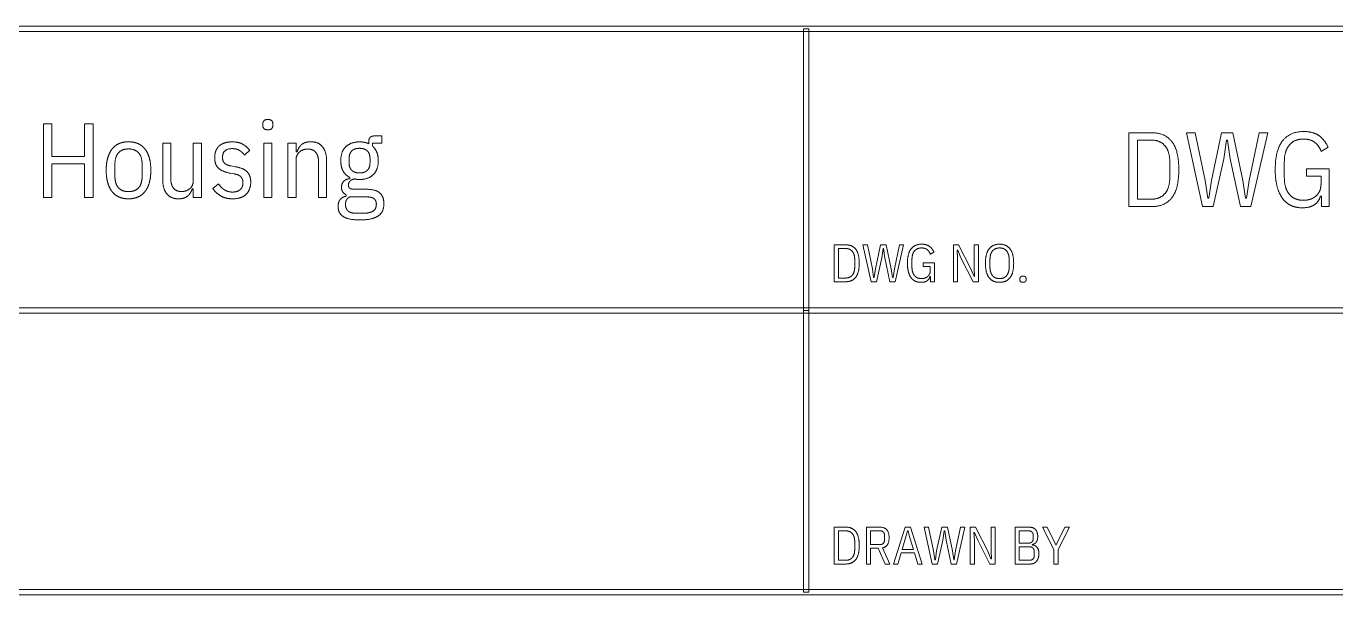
# Model space of a CAD drawing. Header units: millimetres. Extents: x 41 to 831, y 11 to 584.
# Drawn here: x 717.87 to 755.03, y 10.93 to 27.07 of the extents above; entities that cross this region are included whole.
import ezdxf

# ---------------------------------------------------------------- set-up
doc = ezdxf.new("R2010")
doc.units = ezdxf.units.MM
doc.layers.add('dims', color=7, linetype='Continuous', lineweight=5)

msp = doc.modelspace()

# ---------------------------------------------------------------- linework, layer by layer
at = {"layer": 'dims'}
for p, q in [((830, 27.075), (680, 27.075)), ((680, 26.925), (830, 26.925)), ((739.925, 27), (739.925, 19)), ((740.075, 27), (739.925, 27)), ((740.075, 19), (740.075, 27)), ((718.354, 24.302), (718.354, 22.208)), ((718.594, 24.302), (718.354, 24.302)), ((718.594, 23.372), (718.594, 24.302)), ((719.526, 24.302), (719.526, 23.372)), ((719.766, 24.302), (719.526, 24.302)), ((719.766, 22.208), (719.766, 24.302)), ((724.584, 24.302), (724.584, 24.254)), ((724.866, 24.254), (724.866, 24.302)), ((727.588, 23.792), (727.588, 23.738)), ((727.96, 23.957), (727.753, 23.957)), ((727.96, 23.756), (727.96, 23.957)), ((749.162, 24.047), (749.162, 21.953)), ((749.819, 24.047), (749.162, 24.047)), ((749.402, 23.837), (749.819, 23.837)), ((749.402, 22.163), (749.402, 23.837)), ((750.791, 24.047), (751.25, 21.953)), ((751.04, 24.047), (750.791, 24.047)), ((751.322, 22.694), (751.04, 24.047)), ((751.787, 24.047), (751.502, 22.694)), ((752.111, 24.047), (751.787, 24.047)), ((751.856, 23.306), (751.931, 23.837)), ((751.931, 23.837), (751.961, 23.837)), ((751.961, 23.837), (752.036, 23.306)), ((752.396, 22.694), (752.111, 24.047)), ((752.858, 24.047), (752.576, 22.694)), ((752.624, 21.953), (753.101, 24.047)), ((753.101, 24.047), (752.858, 24.047)), ((721.74, 23.756), (721.74, 22.748)), ((721.968, 23.756), (721.74, 23.756)), ((721.968, 22.763), (721.968, 23.756)), ((722.61, 23.756), (722.61, 22.7)), ((722.838, 23.756), (722.61, 23.756)), ((722.838, 22.208), (722.838, 23.756)), ((724.062, 23.414), (724.209, 23.549)), ((724.611, 23.756), (724.611, 22.208)), ((724.839, 23.756), (724.611, 23.756)), ((724.839, 22.208), (724.839, 23.756)), ((725.296, 23.756), (725.296, 22.208)), ((725.524, 23.756), (725.296, 23.756)), ((725.524, 23.504), (725.524, 23.756)), ((725.554, 23.504), (725.524, 23.504)), ((727.693, 23.756), (727.96, 23.756)), ((727.693, 23.672), (727.693, 23.756)), ((754.616, 23.519), (754.814, 23.639)), ((719.526, 23.372), (718.594, 23.372)), ((718.594, 23.162), (719.526, 23.162)), ((718.594, 22.208), (718.594, 23.162)), ((719.526, 23.162), (719.526, 22.208)), ((720.384, 22.826), (720.384, 23.138)), ((721.158, 23.138), (721.158, 22.826)), ((723.804, 23.084), (723.687, 23.105)), ((725.524, 22.208), (725.524, 23.264)), ((726.166, 23.201), (726.166, 22.208)), ((726.394, 22.208), (726.394, 23.216)), ((727.03, 23.201), (727.03, 23.312)), ((727.624, 23.312), (727.624, 23.201)), ((750.32, 23.234), (750.32, 22.766)), ((751.55, 21.953), (751.856, 23.306)), ((752.036, 23.306), (752.324, 21.953)), ((753.572, 22.766), (753.572, 23.234)), ((723.661, 22.898), (723.777, 22.877)), ((727.051, 22.778), (727.051, 22.745)), ((751.397, 22.193), (751.322, 22.694)), ((751.502, 22.694), (751.427, 22.193)), ((752.471, 22.193), (752.396, 22.694)), ((752.576, 22.694), (752.501, 22.193)), ((754.199, 23.024), (754.199, 22.814)), ((754.847, 23.024), (754.199, 23.024)), ((754.199, 22.814), (754.613, 22.814)), ((754.613, 22.814), (754.613, 22.586)), ((754.847, 21.953), (754.847, 23.024)), ((722.58, 22.46), (722.61, 22.46)), ((722.61, 22.46), (722.61, 22.208)), ((723.321, 22.598), (723.162, 22.466)), ((727.528, 22.442), (727.189, 22.442)), ((718.354, 22.208), (718.594, 22.208)), ((719.526, 22.208), (719.766, 22.208)), ((722.61, 22.208), (722.838, 22.208)), ((724.611, 22.208), (724.839, 22.208)), ((725.296, 22.208), (725.524, 22.208)), ((726.166, 22.208), (726.394, 22.208)), ((726.943, 22.286), (726.943, 22.244)), ((727.054, 22.226), (727.525, 22.226)), ((749.162, 21.953), (749.819, 21.953)), ((749.819, 22.163), (749.402, 22.163)), ((751.25, 21.953), (751.55, 21.953)), ((751.427, 22.193), (751.397, 22.193)), ((752.324, 21.953), (752.624, 21.953)), ((752.501, 22.193), (752.471, 22.193)), ((754.595, 22.244), (754.625, 22.244)), ((754.625, 22.244), (754.625, 21.953)), ((754.625, 21.953), (754.847, 21.953)), ((727.429, 21.761), (727.231, 21.761)), ((740.8, 20.865), (740.8, 19.818)), ((741.128, 20.865), (740.8, 20.865)), ((741.614, 20.865), (741.844, 19.818)), ((741.739, 20.865), (741.614, 20.865)), ((741.88, 20.188), (741.739, 20.865)), ((742.112, 20.865), (741.97, 20.188)), ((742.274, 20.865), (742.112, 20.865)), ((742.417, 20.188), (742.274, 20.865)), ((742.648, 20.865), (742.507, 20.188)), ((742.531, 19.818), (742.769, 20.865)), ((742.769, 20.865), (742.648, 20.865)), ((744.181, 20.865), (744.181, 19.818)), ((744.328, 20.865), (744.181, 20.865)), ((744.676, 20.185), (744.328, 20.865)), ((744.772, 20.865), (744.772, 20.185)), ((744.889, 20.865), (744.772, 20.865)), ((744.889, 19.818), (744.889, 20.865)), ((740.92, 20.76), (741.128, 20.76)), ((740.92, 19.923), (740.92, 20.76)), ((741.379, 20.458), (741.379, 20.224)), ((741.994, 19.818), (742.147, 20.494)), ((742.147, 20.494), (742.184, 20.76)), ((742.184, 20.76), (742.199, 20.76)), ((742.199, 20.76), (742.237, 20.494)), ((742.237, 20.494), (742.381, 19.818)), ((743.005, 20.224), (743.005, 20.458)), ((743.527, 20.601), (743.626, 20.661)), ((744.287, 20.713), (744.302, 20.713)), ((744.298, 20.498), (744.287, 20.713)), ((744.298, 19.818), (744.298, 20.498)), ((744.302, 20.713), (744.394, 20.498)), ((744.394, 20.498), (744.742, 19.818)), ((745.219, 20.224), (745.219, 20.458)), ((745.762, 20.458), (745.762, 20.224)), ((741.917, 19.938), (741.88, 20.188)), ((741.97, 20.188), (741.932, 19.938)), ((742.454, 19.938), (742.417, 20.188)), ((742.507, 20.188), (742.469, 19.938)), ((743.318, 20.353), (743.318, 20.248)), ((743.643, 20.353), (743.318, 20.353)), ((743.318, 20.248), (743.525, 20.248)), ((743.525, 20.248), (743.525, 20.134)), ((743.643, 19.818), (743.643, 20.353)), ((744.767, 19.969), (744.676, 20.185)), ((744.772, 20.185), (744.782, 19.969)), ((740.8, 19.818), (741.128, 19.818)), ((741.128, 19.923), (740.92, 19.923)), ((741.844, 19.818), (741.994, 19.818)), ((741.932, 19.938), (741.917, 19.938)), ((742.381, 19.818), (742.531, 19.818)), ((742.469, 19.938), (742.454, 19.938)), ((743.516, 19.963), (743.531, 19.963)), ((743.531, 19.963), (743.531, 19.818)), ((743.531, 19.818), (743.643, 19.818)), ((744.181, 19.818), (744.298, 19.818)), ((744.742, 19.818), (744.889, 19.818)), ((744.782, 19.969), (744.767, 19.969)), ((746.066, 19.9), (746.066, 19.876)), ((746.243, 19.876), (746.243, 19.9)), ((830, 19.075), (680, 19.075)), ((739.925, 19), (740.075, 19)), ((739.925, 19), (739.925, 11)), ((740.075, 19), (739.925, 19)), ((740.075, 11), (740.075, 19)), ((680, 18.925), (830, 18.925)), ((740.8, 12.847), (740.8, 11.8)), ((741.128, 12.847), (740.8, 12.847)), ((740.92, 12.742), (741.128, 12.742)), ((740.92, 11.905), (740.92, 12.742)), ((741.71, 12.847), (741.71, 11.8)), ((742.096, 12.847), (741.71, 12.847)), ((741.83, 12.742), (742.093, 12.742)), ((741.83, 12.352), (741.83, 12.742)), ((742.811, 12.847), (742.484, 11.8)), ((742.961, 12.847), (742.811, 12.847)), ((742.844, 12.61), (742.878, 12.74)), ((742.878, 12.74), (742.893, 12.74)), ((742.893, 12.74), (742.925, 12.61)), ((743.29, 11.8), (742.961, 12.847)), ((743.35, 12.847), (743.579, 11.8)), ((743.474, 12.847), (743.35, 12.847)), ((743.615, 12.17), (743.474, 12.847)), ((743.848, 12.847), (743.705, 12.17)), ((744.01, 12.847), (743.848, 12.847)), ((743.883, 12.476), (743.92, 12.742)), ((743.92, 12.742), (743.935, 12.742)), ((743.935, 12.742), (743.973, 12.476)), ((744.153, 12.17), (744.01, 12.847)), ((744.384, 12.847), (744.243, 12.17)), ((744.266, 11.8), (744.505, 12.847)), ((744.505, 12.847), (744.384, 12.847)), ((744.658, 12.847), (744.658, 11.8)), ((744.805, 12.847), (744.658, 12.847)), ((744.765, 12.695), (744.78, 12.695)), ((744.775, 12.48), (744.765, 12.695)), ((744.78, 12.695), (744.871, 12.48)), ((745.153, 12.168), (744.805, 12.847)), ((745.249, 12.847), (745.249, 12.168)), ((745.366, 12.847), (745.249, 12.847)), ((745.366, 11.8), (745.366, 12.847)), ((745.931, 12.847), (745.931, 11.8)), ((746.327, 12.847), (745.931, 12.847)), ((746.051, 12.394), (746.051, 12.742)), ((746.051, 12.742), (746.312, 12.742)), ((746.707, 12.847), (747.031, 12.214)), ((746.843, 12.847), (746.707, 12.847)), ((747.085, 12.349), (746.843, 12.847)), ((747.341, 12.847), (747.1, 12.349)), ((747.151, 12.214), (747.475, 12.847)), ((747.475, 12.847), (747.341, 12.847)), ((741.379, 12.44), (741.379, 12.206)), ((742.093, 12.352), (741.83, 12.352)), ((742.226, 12.598), (742.226, 12.496)), ((742.726, 12.213), (742.844, 12.61)), ((742.925, 12.61), (743.047, 12.213)), ((743.729, 11.8), (743.883, 12.476)), ((743.973, 12.476), (744.116, 11.8)), ((744.775, 11.8), (744.775, 12.48)), ((744.871, 12.48), (745.219, 11.8)), ((746.312, 12.394), (746.051, 12.394)), ((746.051, 11.905), (746.051, 12.289)), ((746.051, 12.289), (746.332, 12.289)), ((746.413, 12.341), (746.413, 12.356)), ((746.446, 12.603), (746.446, 12.534)), ((747.1, 12.349), (747.085, 12.349)), ((741.128, 11.905), (740.92, 11.905)), ((741.83, 11.8), (741.83, 12.25)), ((741.83, 12.25), (742.049, 12.25)), ((742.049, 12.25), (742.246, 11.8)), ((742.381, 11.8), (742.169, 12.258)), ((742.604, 11.8), (742.698, 12.114)), ((742.698, 12.114), (743.074, 12.114)), ((743.047, 12.213), (742.726, 12.213)), ((743.074, 12.114), (743.167, 11.8)), ((743.653, 11.92), (743.615, 12.17)), ((743.668, 11.92), (743.653, 11.92)), ((743.705, 12.17), (743.668, 11.92)), ((744.19, 11.92), (744.153, 12.17)), ((744.205, 11.92), (744.19, 11.92)), ((744.243, 12.17), (744.205, 11.92)), ((745.245, 11.951), (745.153, 12.168)), ((745.26, 11.951), (745.245, 11.951)), ((745.249, 12.168), (745.26, 11.951)), ((746.332, 11.905), (746.051, 11.905)), ((746.477, 12.131), (746.477, 12.063)), ((747.031, 12.214), (747.031, 11.8)), ((747.151, 11.8), (747.151, 12.214)), ((740.8, 11.8), (741.128, 11.8)), ((741.71, 11.8), (741.83, 11.8)), ((742.246, 11.8), (742.381, 11.8)), ((742.484, 11.8), (742.604, 11.8)), ((743.167, 11.8), (743.29, 11.8)), ((743.579, 11.8), (743.729, 11.8)), ((744.116, 11.8), (744.266, 11.8)), ((744.658, 11.8), (744.775, 11.8)), ((745.219, 11.8), (745.366, 11.8)), ((745.931, 11.8), (746.368, 11.8)), ((747.031, 11.8), (747.151, 11.8)), ((830, 11.075), (680, 11.075)), ((680, 10.925), (830, 10.925)), ((739.925, 11), (740.075, 11))]:
    msp.add_line(p, q, dxfattribs=at)
for points in [[(724.584, 24.302), (724.584, 24.425), (724.726, 24.425)], [(724.726, 24.131), (724.584, 24.131), (724.584, 24.254)], [(724.726, 24.425), (724.866, 24.425), (724.866, 24.302)], [(724.866, 24.254), (724.866, 24.131), (724.726, 24.131)], [(720.519, 23.747), (720.636, 23.792), (720.771, 23.792)], [(720.771, 23.792), (720.906, 23.792), (721.023, 23.747)], [(723.512, 23.763), (723.604, 23.789), (723.711, 23.789)], [(723.711, 23.789), (723.886, 23.789), (724.004, 23.727)], [(725.693, 23.72), (725.788, 23.792), (725.95, 23.792)], [(725.95, 23.792), (726.157, 23.792), (726.275, 23.651)], [(726.94, 23.654), (727.084, 23.789), (727.327, 23.789)], [(727.327, 23.789), (727.471, 23.789), (727.588, 23.738)], [(727.588, 23.792), (727.588, 23.879), (727.627, 23.918)], [(727.627, 23.918), (727.666, 23.957), (727.753, 23.957)], [(749.819, 24.047), (750.182, 24.047), (750.38, 23.796)], [(750.182, 23.681), (750.044, 23.837), (749.819, 23.837)], [(750.38, 23.796), (750.578, 23.546), (750.578, 23)], [(753.314, 23), (753.314, 23.561), (753.524, 23.822)], [(753.524, 23.822), (753.734, 24.083), (754.115, 24.083)], [(754.115, 23.87), (753.854, 23.87), (753.713, 23.698)], [(754.115, 24.083), (754.391, 24.083), (754.556, 23.964)], [(754.433, 23.777), (754.31, 23.87), (754.115, 23.87)], [(754.556, 23.964), (754.721, 23.846), (754.814, 23.639)], [(720.186, 23.351), (720.234, 23.504), (720.318, 23.603)], [(720.318, 23.603), (720.402, 23.702), (720.519, 23.747)], [(720.485, 23.477), (720.384, 23.366), (720.384, 23.138)], [(720.771, 23.588), (720.585, 23.588), (720.485, 23.477)], [(721.058, 23.477), (720.957, 23.588), (720.771, 23.588)], [(721.023, 23.747), (721.14, 23.702), (721.224, 23.603)], [(721.158, 23.138), (721.158, 23.366), (721.058, 23.477)], [(721.224, 23.603), (721.308, 23.504), (721.356, 23.351)], [(723.216, 23.339), (723.216, 23.456), (723.252, 23.541)], [(723.252, 23.541), (723.289, 23.627), (723.355, 23.683)], [(723.355, 23.683), (723.421, 23.738), (723.512, 23.763)], [(723.711, 23.597), (723.439, 23.597), (723.439, 23.348)], [(723.928, 23.541), (723.844, 23.597), (723.711, 23.597)], [(724.062, 23.414), (724.011, 23.486), (723.928, 23.541)], [(724.004, 23.727), (724.122, 23.666), (724.209, 23.549)], [(725.62, 23.501), (725.524, 23.417), (725.524, 23.264)], [(725.554, 23.504), (725.599, 23.648), (725.693, 23.72)], [(725.854, 23.585), (725.716, 23.585), (725.62, 23.501)], [(726.089, 23.486), (726.013, 23.585), (725.854, 23.585)], [(726.166, 23.201), (726.166, 23.387), (726.089, 23.486)], [(726.275, 23.651), (726.394, 23.51), (726.394, 23.216)], [(726.796, 23.255), (726.796, 23.519), (726.94, 23.654)], [(727.108, 23.534), (727.03, 23.462), (727.03, 23.312)], [(727.327, 23.606), (727.186, 23.606), (727.108, 23.534)], [(727.546, 23.534), (727.468, 23.606), (727.327, 23.606)], [(727.624, 23.312), (727.624, 23.462), (727.546, 23.534)], [(727.693, 23.672), (727.771, 23.603), (727.814, 23.501)], [(727.814, 23.501), (727.858, 23.399), (727.858, 23.255)], [(750.32, 23.234), (750.32, 23.525), (750.182, 23.681)], [(753.713, 23.698), (753.572, 23.525), (753.572, 23.234)], [(754.616, 23.519), (754.556, 23.684), (754.433, 23.777)], [(720.138, 22.982), (720.138, 23.198), (720.186, 23.351)], [(721.356, 23.351), (721.404, 23.198), (721.404, 22.982)], [(723.326, 23.039), (723.216, 23.138), (723.216, 23.339)], [(723.439, 23.348), (723.439, 23.234), (723.497, 23.181)], [(723.497, 23.181), (723.556, 23.129), (723.687, 23.105)], [(723.804, 23.084), (724.041, 23.042), (724.14, 22.937)], [(726.863, 22.956), (726.796, 23.075), (726.796, 23.255)], [(727.03, 23.201), (727.03, 23.051), (727.108, 22.979)], [(727.546, 22.979), (727.624, 23.051), (727.624, 23.201)], [(727.858, 23.255), (727.858, 22.991), (727.714, 22.856)], [(720.186, 22.613), (720.138, 22.766), (720.138, 22.982)], [(720.384, 22.826), (720.384, 22.598), (720.485, 22.487)], [(721.058, 22.487), (721.158, 22.598), (721.158, 22.826)], [(721.404, 22.982), (721.404, 22.766), (721.356, 22.613)], [(721.859, 22.313), (721.74, 22.454), (721.74, 22.748)], [(721.968, 22.763), (721.968, 22.577), (722.045, 22.478)], [(722.514, 22.463), (722.61, 22.547), (722.61, 22.7)], [(723.661, 22.898), (723.436, 22.94), (723.326, 23.039)], [(723.966, 22.79), (723.916, 22.853), (723.777, 22.877)], [(724.017, 22.625), (724.017, 22.727), (723.966, 22.79)], [(724.14, 22.937), (724.239, 22.832), (724.239, 22.652)], [(727.051, 22.778), (726.931, 22.838), (726.863, 22.956)], [(726.869, 22.661), (726.925, 22.73), (727.051, 22.745)], [(727.18, 22.736), (727.096, 22.721), (727.052, 22.668)], [(727.108, 22.979), (727.186, 22.907), (727.327, 22.907)], [(727.327, 22.721), (727.255, 22.721), (727.18, 22.736)], [(727.327, 22.907), (727.468, 22.907), (727.546, 22.979)], [(727.714, 22.856), (727.57, 22.721), (727.327, 22.721)], [(750.182, 22.319), (750.32, 22.475), (750.32, 22.766)], [(750.578, 23), (750.578, 22.454), (750.38, 22.203)], [(753.369, 22.515), (753.314, 22.721), (753.314, 23)], [(753.572, 22.766), (753.572, 22.475), (753.713, 22.302)], [(720.318, 22.361), (720.234, 22.46), (720.186, 22.613)], [(720.519, 22.217), (720.402, 22.262), (720.318, 22.361)], [(720.485, 22.487), (720.585, 22.376), (720.771, 22.376)], [(720.771, 22.376), (720.957, 22.376), (721.058, 22.487)], [(721.224, 22.361), (721.14, 22.262), (721.023, 22.217)], [(721.356, 22.613), (721.308, 22.46), (721.224, 22.361)], [(722.184, 22.172), (721.977, 22.172), (721.859, 22.313)], [(722.045, 22.478), (722.121, 22.379), (722.28, 22.379)], [(722.28, 22.379), (722.418, 22.379), (722.514, 22.463)], [(722.58, 22.46), (722.535, 22.316), (722.441, 22.244)], [(723.395, 22.25), (723.259, 22.328), (723.162, 22.466)], [(723.321, 22.598), (723.402, 22.484), (723.497, 22.424)], [(723.497, 22.424), (723.591, 22.364), (723.724, 22.364)], [(723.724, 22.364), (723.859, 22.364), (723.938, 22.431)], [(723.938, 22.431), (724.017, 22.499), (724.017, 22.625)], [(724.239, 22.652), (724.239, 22.427), (724.109, 22.3)], [(726.814, 22.496), (726.814, 22.592), (726.869, 22.661)], [(726.848, 22.371), (726.814, 22.424), (726.814, 22.496)], [(726.943, 22.286), (726.883, 22.319), (726.848, 22.371)], [(727.052, 22.668), (727.009, 22.616), (727.009, 22.562)], [(727.009, 22.562), (727.009, 22.502), (727.051, 22.472)], [(727.051, 22.472), (727.093, 22.442), (727.189, 22.442)], [(727.528, 22.442), (727.789, 22.442), (727.903, 22.337)], [(727.903, 22.337), (728.017, 22.232), (728.017, 22.034)], [(749.819, 22.163), (750.044, 22.163), (750.182, 22.319)], [(753.524, 22.178), (753.425, 22.31), (753.369, 22.515)], [(753.713, 22.302), (753.854, 22.13), (754.115, 22.13)], [(754.468, 22.249), (754.535, 22.307), (754.574, 22.392)], [(754.574, 22.392), (754.613, 22.478), (754.613, 22.586)], [(720.771, 22.172), (720.636, 22.172), (720.519, 22.217)], [(721.023, 22.217), (720.906, 22.172), (720.771, 22.172)], [(722.441, 22.244), (722.346, 22.172), (722.184, 22.172)], [(723.724, 22.172), (723.531, 22.172), (723.395, 22.25)], [(724.109, 22.3), (723.979, 22.172), (723.724, 22.172)], [(726.718, 21.956), (726.718, 22.082), (726.781, 22.154)], [(726.86, 21.671), (726.718, 21.77), (726.718, 21.956)], [(726.781, 22.154), (726.844, 22.226), (726.943, 22.244)], [(726.956, 22.142), (726.928, 22.091), (726.928, 22.013)], [(726.928, 22.013), (726.928, 21.896), (727, 21.828)], [(727.054, 22.226), (726.985, 22.193), (726.956, 22.142)], [(727.741, 22.173), (727.678, 22.226), (727.525, 22.226)], [(727.709, 21.822), (727.804, 21.884), (727.804, 22.019)], [(727.804, 22.019), (727.804, 22.121), (727.741, 22.173)], [(728.017, 22.034), (728.017, 21.788), (727.85, 21.68)], [(750.38, 22.203), (750.182, 21.953), (749.819, 21.953)], [(753.764, 21.981), (753.623, 22.046), (753.524, 22.178)], [(754.076, 21.917), (753.905, 21.917), (753.764, 21.981)], [(754.435, 22.01), (754.307, 21.917), (754.076, 21.917)], [(754.115, 22.13), (754.217, 22.13), (754.309, 22.16)], [(754.309, 22.16), (754.4, 22.19), (754.468, 22.249)], [(754.595, 22.244), (754.562, 22.103), (754.435, 22.01)], [(727.336, 21.572), (727.003, 21.572), (726.86, 21.671)], [(727, 21.828), (727.072, 21.761), (727.231, 21.761)], [(727.85, 21.68), (727.684, 21.572), (727.336, 21.572)], [(727.429, 21.761), (727.615, 21.761), (727.709, 21.822)], [(741.128, 20.865), (741.31, 20.865), (741.409, 20.74)], [(742.981, 20.752), (743.086, 20.883), (743.276, 20.883)], [(743.276, 20.883), (743.414, 20.883), (743.497, 20.824)], [(743.497, 20.824), (743.579, 20.764), (743.626, 20.661)], [(745.195, 20.752), (745.3, 20.883), (745.49, 20.883)], [(745.49, 20.883), (745.681, 20.883), (745.786, 20.752)], [(741.31, 20.682), (741.241, 20.76), (741.128, 20.76)], [(741.379, 20.458), (741.379, 20.604), (741.31, 20.682)], [(741.409, 20.74), (741.508, 20.614), (741.508, 20.341)], [(742.876, 20.341), (742.876, 20.622), (742.981, 20.752)], [(743.075, 20.69), (743.005, 20.604), (743.005, 20.458)], [(743.276, 20.776), (743.146, 20.776), (743.075, 20.69)], [(743.435, 20.73), (743.374, 20.776), (743.276, 20.776)], [(743.527, 20.601), (743.497, 20.683), (743.435, 20.73)], [(745.09, 20.341), (745.09, 20.622), (745.195, 20.752)], [(745.289, 20.69), (745.219, 20.604), (745.219, 20.458)], [(745.49, 20.776), (745.36, 20.776), (745.289, 20.69)], [(745.691, 20.69), (745.621, 20.776), (745.49, 20.776)], [(745.762, 20.458), (745.762, 20.604), (745.691, 20.69)], [(745.786, 20.752), (745.891, 20.622), (745.891, 20.341)], [(741.31, 20.001), (741.379, 20.079), (741.379, 20.224)], [(741.508, 20.341), (741.508, 20.068), (741.409, 19.943)], [(742.904, 20.099), (742.876, 20.202), (742.876, 20.341)], [(742.981, 19.93), (742.931, 19.996), (742.904, 20.099)], [(743.005, 20.224), (743.005, 20.079), (743.075, 19.993)], [(743.506, 20.038), (743.525, 20.08), (743.525, 20.134)], [(745.195, 19.93), (745.09, 20.061), (745.09, 20.341)], [(745.219, 20.224), (745.219, 20.079), (745.289, 19.993)], [(745.691, 19.993), (745.762, 20.079), (745.762, 20.224)], [(745.891, 20.341), (745.891, 20.061), (745.786, 19.93)], [(741.128, 19.923), (741.241, 19.923), (741.31, 20.001)], [(741.409, 19.943), (741.31, 19.818), (741.128, 19.818)], [(743.101, 19.832), (743.03, 19.864), (742.981, 19.93)], [(743.075, 19.993), (743.146, 19.906), (743.276, 19.906)], [(743.257, 19.8), (743.171, 19.8), (743.101, 19.832)], [(743.436, 19.846), (743.373, 19.8), (743.257, 19.8)], [(743.276, 19.906), (743.328, 19.906), (743.373, 19.921)], [(743.373, 19.921), (743.419, 19.936), (743.453, 19.966)], [(743.516, 19.963), (743.5, 19.893), (743.436, 19.846)], [(743.453, 19.966), (743.486, 19.995), (743.506, 20.038)], [(745.49, 19.8), (745.3, 19.8), (745.195, 19.93)], [(745.289, 19.993), (745.36, 19.906), (745.49, 19.906)], [(745.49, 19.906), (745.621, 19.906), (745.691, 19.993)], [(745.786, 19.93), (745.681, 19.8), (745.49, 19.8)], [(746.066, 19.9), (746.066, 19.977), (746.155, 19.977)], [(746.155, 19.8), (746.066, 19.8), (746.066, 19.876)], [(746.155, 19.977), (746.243, 19.977), (746.243, 19.9)], [(746.243, 19.876), (746.243, 19.8), (746.155, 19.8)], [(741.128, 12.847), (741.31, 12.847), (741.409, 12.722)], [(741.31, 12.664), (741.241, 12.742), (741.128, 12.742)], [(741.379, 12.44), (741.379, 12.586), (741.31, 12.664)], [(741.409, 12.722), (741.508, 12.596), (741.508, 12.324)], [(742.226, 12.598), (742.226, 12.742), (742.093, 12.742)], [(742.096, 12.847), (742.355, 12.847), (742.355, 12.549)], [(746.411, 12.708), (746.377, 12.742), (746.312, 12.742)], [(746.327, 12.847), (746.446, 12.847), (746.51, 12.78)], [(746.446, 12.603), (746.446, 12.675), (746.411, 12.708)], [(746.51, 12.78), (746.573, 12.714), (746.573, 12.577)], [(741.508, 12.324), (741.508, 12.05), (741.409, 11.925)], [(742.093, 12.352), (742.226, 12.352), (742.226, 12.496)], [(742.355, 12.549), (742.355, 12.296), (742.169, 12.258)], [(746.312, 12.394), (746.377, 12.394), (746.411, 12.428)], [(746.441, 12.251), (746.404, 12.289), (746.332, 12.289)], [(746.411, 12.428), (746.446, 12.461), (746.446, 12.534)], [(746.468, 12.37), (746.44, 12.358), (746.413, 12.356)], [(746.413, 12.341), (746.44, 12.341), (746.474, 12.33)], [(746.52, 12.407), (746.497, 12.382), (746.468, 12.37)], [(746.474, 12.33), (746.507, 12.319), (746.537, 12.291)], [(746.558, 12.473), (746.543, 12.431), (746.52, 12.407)], [(746.537, 12.291), (746.566, 12.264), (746.586, 12.218)], [(746.573, 12.577), (746.573, 12.514), (746.558, 12.473)], [(741.128, 11.905), (741.241, 11.905), (741.31, 11.983)], [(741.409, 11.925), (741.31, 11.8), (741.128, 11.8)], [(741.31, 11.983), (741.379, 12.061), (741.379, 12.206)], [(746.332, 11.905), (746.404, 11.905), (746.441, 11.943)], [(746.477, 12.131), (746.477, 12.213), (746.441, 12.251)], [(746.441, 11.943), (746.477, 11.981), (746.477, 12.063)], [(746.606, 12.103), (746.606, 11.959), (746.54, 11.879)], [(746.586, 12.218), (746.606, 12.172), (746.606, 12.103)], [(746.54, 11.879), (746.474, 11.8), (746.368, 11.8)]]:
    msp.add_open_spline(points, degree=2, dxfattribs=at)

doc.saveas('drawing.dxf')
